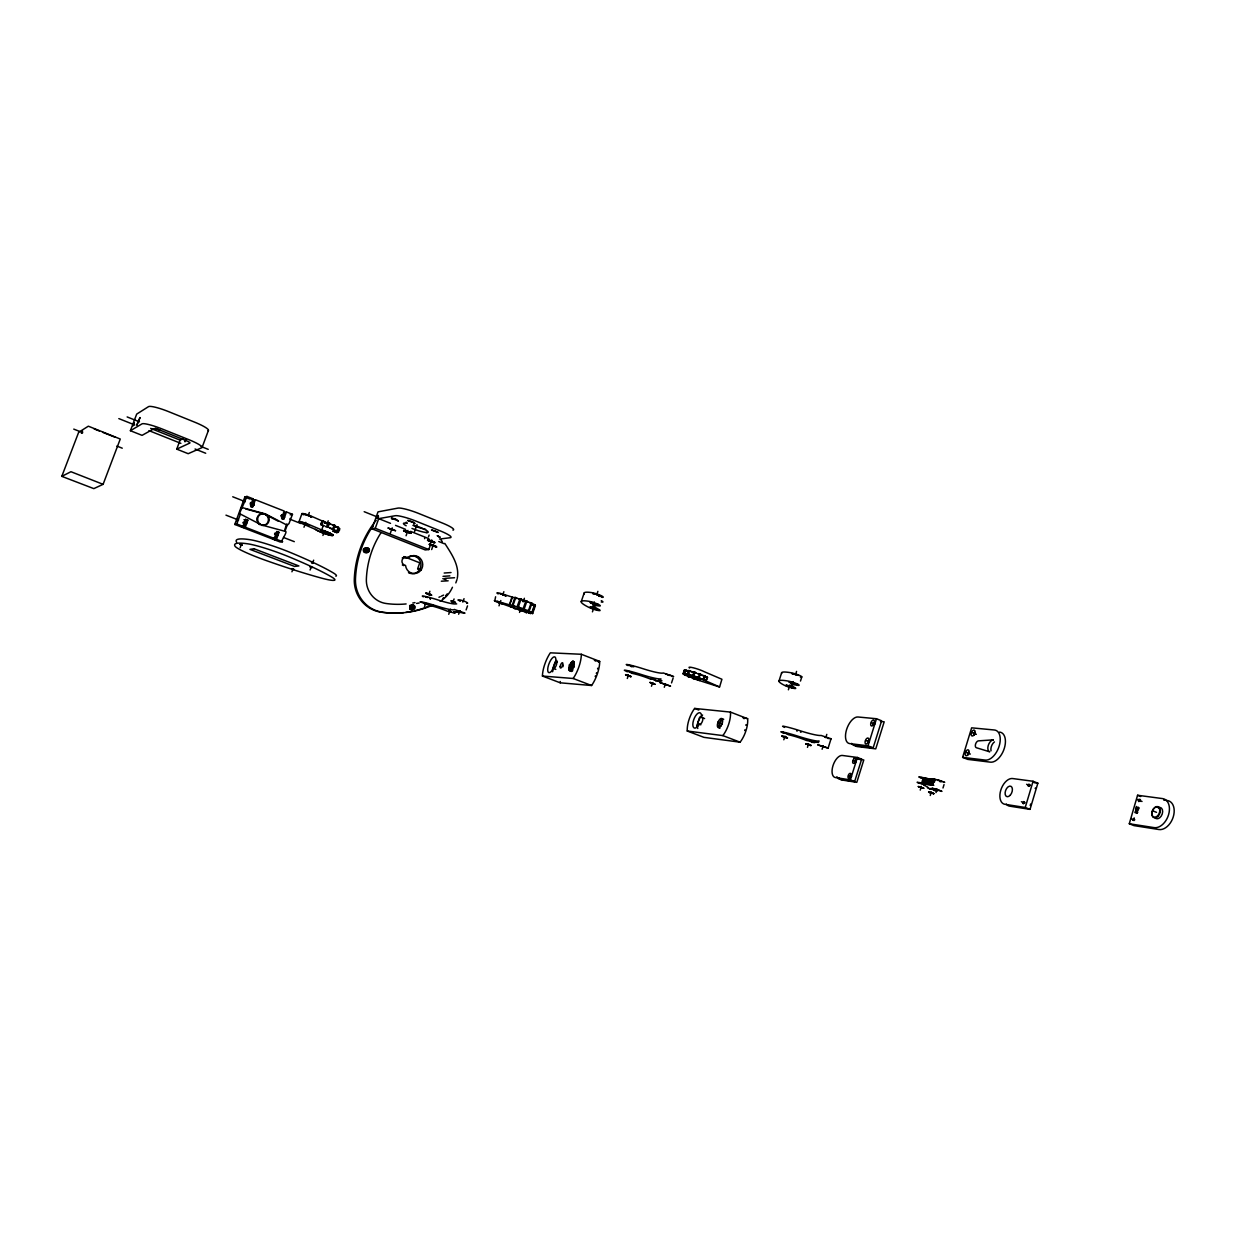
<?xml version="1.0" encoding="UTF-8"?>
<svg xmlns="http://www.w3.org/2000/svg" width="1236" height="1236" viewBox="0 0 1236 1236"><rect width="100%" height="100%" fill="white"/><g stroke="black" fill="none" stroke-linecap="round" stroke-linejoin="round"><path stroke-width="1.5" d="M552.616 671.751L553.805 665.926L556.818 660.426M433.434 546.173L431.302 545.169L434.562 546.42M237.915 519.12L237.636 519.877M694.895 676.447L694.354 675.922A6.489 0.788 18.2 0 0 693.813 675.644A12.406 1.483 18.2 0 0 692.824 675.35A6.504 0.788 18.2 0 0 692.484 675.35L692.407 675.366M696.022 673.017L695.482 672.477A6.489 0.788 18.2 0 0 694.941 672.214A12.391 1.514 18.2 0 0 693.952 671.905A6.504 0.788 18.2 0 0 693.612 671.905L693.535 671.92M281.932 514.964L281.236 516.787M819.02 741.229L819.159 741.059A22.078 2.379 17.9 0 1 797.962 736.192A23.391 2.457 17.9 0 0 782.543 731.913L780.843 731.758L783.083 733.025M510.762 606.876L494.755 601.129L495.605 596.772M1138.526 807.432L1136.749 813.35L1138.526 807.432A3.507 2.827 -85.1 0 1 1138.989 808.746M133.874 424.025C135.048 420.75 132.036 428.568 133.751 424.365M560.155 666.59L560.14 667.208A2.796 1.004 -69 0 0 561.407 667.533A2.796 1.004 -69 0 0 562.828 664.195L562.828 663.284A2.796 1.004 -69 0 0 561.855 662.975L561.515 663.315A2.796 1.004 -69 0 0 561.206 663.747L560.881 664.319A2.796 1.004 -69 0 0 560.511 665.184L560.279 665.926A2.796 1.004 -69 0 0 560.171 666.575M325.81 526.505L327.061 526.412A13.534 1.761 19.8 0 1 328.143 526.814A7.107 0.927 19.8 0 1 328.482 527.077L328.652 527.278M327.138 522.813L328.39 522.72A13.534 1.792 19.8 0 1 329.471 523.122A7.107 0.942 19.8 0 1 329.811 523.384L329.981 523.6M811.588 741.878L806.892 740.04L808.251 740.302M828.12 748.104L817.877 744.875L828.12 748.104L831.04 738.742L821.044 735.435A22.078 2.441 17.9 0 1 799.723 730.63A23.376 2.534 17.9 0 0 784.319 726.382L782.589 726.258L784.551 727.401M103.098 484.327L120.263 439.027L88.343 426.188L78.656 432.306L61.8 476.354L93.828 488.622L103.098 484.327L70.946 471.719L61.8 476.354M457.258 578.433C459.792 565.485 451.403 553.743 444.805 543.392M290.151 518.44L290.089 518.718M652.484 683.029L649.781 682.365L654.74 684.327M244.666 500.75L244.326 501.661M243.801 501.831L244.713 500.07L243.847 501.677M691.279 677.374L690.059 676.88A8.528 1.02 18.2 0 1 689.209 676.525L685.609 675.35A6.458 0.772 18.2 0 1 684.698 675.057A12.406 1.483 18.2 0 1 684.234 674.794L687.247 674.655A8.374 1.004 18.2 0 1 687.726 674.686L688.637 674.81A9.208 1.097 18.2 0 1 689.024 674.887L689.348 674.949M81.421 433.264L82.441 430.916L81.761 432.291M378.293 516.725C379.205 513.975 376.115 521.777 378.231 516.911M1135.297 812.67L1136.548 806.552L1135.297 812.67A3.507 2.827 -85.1 0 0 1136.873 807.201M1129.287 823.748L1137.568 795.258L1162.566 798.595A15.234 10.089 -67.5 0 1 1168.607 814.601A15.234 10.089 -67.5 0 1 1154.177 827.626L1129.287 823.748L1133.984 825.617L1158.92 829.526A15.218 10.12 -67.5 0 0 1171.373 821.307A15.218 10.12 -67.5 0 0 1172.84 804.682L1172.609 804.265A15.218 10.12 -67.5 0 0 1167.294 800.526L1163.709 800.047M456.98 579.576L455.821 582.898M1033.08 781.276L1012.624 778.541A13.534 7.972 -68.6 0 0 1000.758 790.267A13.534 7.972 -68.6 0 0 1004.868 804.296L1025.231 807.479L1033.08 781.276L1037.854 783.176L1030.036 809.364L1009.596 806.15A13.519 8.003 -68.6 0 1 1006.32 804.095M186.111 439.46L184.998 441.824L185.724 439.398M962.612 757.359L971.635 727.834L994.408 729.997A15.867 9.069 -67.7 0 1 999.182 746.05A15.867 9.069 -67.7 0 1 985.277 760.094L962.612 757.359L967.711 759.383L990.438 762.164A15.852 9.116 -67.7 0 0 1004.374 748.151A15.852 9.116 -67.7 0 0 999.553 732.083M928.035 784.613L929.704 779.159L928.421 778.742A27.532 2.92 17.5 0 1 927.772 778.618L926.088 784.057A27.532 2.843 17.5 0 0 926.753 784.18L928.035 784.613L929.858 778.974L931.141 779.391L930.306 782.11M928.916 784.536L930.584 779.082A27.532 2.92 17.5 0 0 931.11 779.144L932.423 779.561L930.739 785.014L929.441 784.613A27.532 2.843 17.5 0 1 928.916 784.536L928.174 784.427A27.532 2.843 17.5 0 1 927.587 784.335M929.441 784.613L931.11 779.144M930.09 784.675A27.532 2.843 17.5 0 0 930.538 784.721L932.207 779.252L933.504 779.653L932.763 779.298L931.079 784.767L931.836 785.107L933.566 779.298A27.532 2.92 17.5 0 0 933.875 779.283L935.127 779.638L934.292 782.373M931.079 784.767A27.532 2.843 17.5 0 0 931.45 784.767L933.767 779.483M931.45 784.767L932.732 785.154L931.898 784.767A27.532 2.843 17.5 0 0 932.191 784.752L933.875 779.283M943.748 782.357L944.721 782.28L934.648 779.097A27.532 2.92 17.5 0 1 934.2 779.236L932.516 784.721L933.813 785.262M930.26 795.49L931.388 791.843M936.038 792.554L937.027 789.279L931.836 788.182L941.956 791.395L936.965 789.279M942.991 787.996L944.041 784.597M921.654 783.099L923.323 777.676L924.497 778.108L922.828 783.531L921.654 783.099A27.532 2.843 17.5 0 1 919.677 782.62L917.112 782.28L918.997 783.33M920.233 790.113L921.361 786.42M922.828 783.531L924.373 777.923A27.532 2.92 17.5 0 0 925.146 778.093L926.367 778.51L925.532 781.229M922.705 783.346A27.532 2.843 17.5 0 0 923.493 783.516L925.146 778.093M923.477 783.516L924.698 783.948L926.135 778.294A27.532 2.92 17.5 0 0 926.861 778.448L927.772 778.618M924.466 783.732A27.532 2.843 17.5 0 0 925.192 783.887L926.861 778.448M925.192 783.887L926.444 784.304L927.278 781.585M926.753 784.18L928.421 778.742M873.172 747.842L881.623 720.789L876.478 718.734L857.969 716.988A14.044 7.107 -68.6 0 0 846.598 729.518A14.044 7.107 -68.6 0 0 849.611 743.593L868.012 745.818L873.172 747.842L854.709 745.586A14.029 7.138 -68.6 0 1 852.639 744.628M857.398 757.467L842.349 755.459A11.634 5.871 -69.3 0 0 832.987 765.656A11.634 5.871 -69.3 0 0 835.397 777.552L850.368 779.885L857.398 757.467L861.662 759.12L854.663 781.523L839.63 779.174A11.618 5.902 -69.3 0 1 837.761 778.124M868.012 745.818L876.478 718.734M822.095 749.263L823.145 745.957M825.756 737.676L826.807 734.369M1134.772 819.746C1134.015 819.406 1135.111 822.481 1131.388 818.464M807.463 747.363L808.622 743.686M237.853 519.336L237.003 520.85L237.853 518.456M788.908 685.686L785.941 685.13L793.11 687.556L791.704 686.66L793.311 681.577M795.49 674.779L796.571 671.395M800.48 681.051L801.809 676.88M783.809 739.777L784.984 736.115M778.958 681.082L781.646 672.739M788.383 689.796L789.974 684.79M744.026 718.719L744.35 717.745L747.656 718.749A19.112 8.621 -69.2 0 1 740.101 742.187L703.948 737.351L687.247 731.017A18.71 8.049 -69.2 0 1 694.632 708.429L730.476 712.09L747.656 718.749M243.276 522.225L243.137 523.214L243.77 522.256M718.873 727.216L721.438 719.337M699.684 678.27A8.528 1.02 18.2 0 0 698.773 677.9L700.549 674.145A12.391 1.514 18.2 0 0 699.607 673.79L697.799 673.605M704.427 675.752A12.391 1.514 18.2 0 1 705.092 676.061L703.964 679.506A12.406 1.483 18.2 0 0 703.299 679.197L704.427 675.752L701.399 675.026M707.007 677.436L705.88 680.866L707.502 677.544A12.391 1.514 18.2 0 0 707.27 677.328L704.628 676.463L707.502 677.544M706.389 680.974A12.406 1.483 18.2 0 0 706.142 680.758L707.27 677.328M696.64 726.459L699.7 717.096M698.556 677.776L698.85 677.884A8.683 1.035 18.2 0 1 700.055 678.394L719.599 686.938L721.917 679.259L704.01 671.596A8.667 1.081 18.2 0 0 693.288 667.795A8.667 1.081 18.2 0 0 689.657 668.058M686.505 675.01L683.863 674.13A6.474 0.772 18.2 0 1 683.06 673.805L684.172 670.252A6.443 0.788 18.2 0 1 684.96 670.453L685.393 670.561M686.66 674.732A8.683 1.035 18.2 0 1 686.984 674.655L684.62 673.682A6.489 0.788 18.2 0 1 684.111 673.419L685.238 669.989A12.391 1.514 18.2 0 1 685.686 670.02A6.458 0.788 18.2 0 1 686.598 670.298L689.055 671.241M684.111 673.419A12.406 1.483 18.2 0 1 684.559 673.45L685.686 670.02M689.101 674.871L687.726 674.114A6.504 0.788 18.2 0 1 687.633 673.96L688.761 670.53A12.391 1.514 18.2 0 1 689.58 670.715A6.474 0.788 18.2 0 1 690.399 671.04L692.098 671.859M689.58 670.715L688.452 674.161A12.406 1.483 18.2 0 0 687.633 673.96M692.824 675.35L693.952 671.905M693.813 675.644L694.941 672.214M696.671 677.05L698.479 677.235L699.607 673.79M651.48 686.227L652.593 682.813M664.288 687.262L665.416 683.817M671.534 682.905L673.11 678.131M627.301 678.487L628.46 675.103M598.471 662.341L599.692 661.399A19.761 7.339 -69 0 1 591.596 685.516L560.248 682.813L542.434 676.046A19.312 6.813 -69 0 1 550.329 652.824L581.322 654.277L599.692 661.399M581.244 601.608L584.149 593.033M592.523 607.216L594.315 601.917M596.694 594.871L597.884 591.349M572.376 671.086L572.917 669.464M573.473 667.842L574.014 666.219M592.446 611.835L594.192 606.629M552.477 669.649L555.196 661.646M534.57 604.636A12.854 1.669 18.9 0 1 534.925 604.883L532.268 612.623A12.854 1.607 18.9 0 0 531.928 612.376L534.57 604.636L530.986 603.508M528.977 612.345L531.712 613.288A6.721 0.85 18.9 0 0 532.592 613.55L535.373 605.733L531.959 604.419M514.114 606.212L512.291 605.161L514.948 597.405A12.854 1.669 18.9 0 1 515.736 597.575A6.721 0.865 19 0 1 516.617 597.915L518.564 598.857M512.291 605.161A12.854 1.607 18.9 0 1 513.064 605.331L515.736 597.575M517.142 606.521L520.062 598.703A12.854 1.669 18.9 0 1 521.067 599.012A6.736 0.881 19 0 1 521.7 599.336L522.519 599.985A8.992 1.159 18.9 0 1 524.172 600.572M519.862 607.741L519.043 607.092A6.736 0.85 18.9 0 0 518.409 606.783L521.067 599.012M519.522 612.423L520.742 608.9M523.168 601.824L524.373 598.286M521.7 608.359L523.261 608.436L525.918 600.665A12.854 1.669 18.9 0 1 526.922 601.036A6.736 0.881 18.9 0 1 527.154 601.252L526.644 601.468M523.987 609.224L524.497 609.008A6.752 0.85 18.9 0 0 524.265 608.807L526.922 601.036M531.171 602.797A12.854 1.669 18.9 0 1 531.928 603.153L529.271 610.908A12.854 1.607 18.9 0 0 528.514 610.553L531.171 602.797L528.251 602.133M499.004 605.841L500.827 600.541M502.65 595.242L503.871 591.72M458.618 614.246L459.823 610.785M462.836 602.133L464.041 598.657M466.111 609.92L467.517 605.887M245.547 519.383L242.982 526.366L241.375 526.706L245.284 527.247L247.864 520.202L245.562 519.321M448.73 614.307L450.522 609.193M452.886 602.38L454.075 598.966M431.673 549.556L433.512 544.319M424.52 606.582L425.725 603.183M428.691 594.67L429.896 591.271M523.431 611.295L524.837 612.098A6.69 0.834 18.9 0 0 525.609 612.423A12.854 1.607 18.9 0 0 526.521 612.67L526.567 612.592M414.524 531.588L416.995 524.589M424.581 538.664L424.921 537.691M428.521 536.733L429.108 535.095M421.121 570.105L417.66 568.745L419.746 562.828L403.832 556.571M429.865 545.23L431.735 539.916M452.963 530.151A17.289 2.642 19.5 0 0 442.704 523.168L418.819 513.512A17.397 2.657 19.6 0 0 397.977 508.104L378.015 511.858L371.974 528.807L425.215 549.927L428.799 549.541L430.483 544.767M390.36 533.133L392.229 527.865M406.072 535.76L407.957 530.414M371.974 528.807L375.281 528.266L378.71 518.641L395.273 515.721A17.412 2.596 19.6 0 1 416.115 521.175L440.031 530.8A17.304 2.565 19.4 0 1 450.058 537.737L439.506 539.066M133.194 424.751L132.885 425.817L134.137 422.975M324.064 525.933L324.033 525.918A9.471 1.236 19.8 0 0 323.245 525.671L320.804 524.605L322.132 520.928A6.18 0.819 19.8 0 1 322.256 520.711L322.302 520.696A13.534 1.792 19.8 0 1 323.338 521.005A7.092 0.942 19.8 0 1 324.064 521.36L325.222 522.164M320.804 524.605L320.788 524.574A6.18 0.803 19.8 0 1 320.927 524.404L322.302 520.696M323.894 525.856L322.735 525.053A7.092 0.927 19.8 0 0 321.993 524.697L323.322 521.005M323.245 525.671L321.669 530.028A9.471 1.205 19.8 0 1 332.716 534.802L332.778 534.864M310.097 570.012L311.287 566.737M312.461 563.446L313.65 560.171M322.92 535.466L324.682 530.584M327.03 524.064L328.204 520.804M327.061 526.412L328.39 522.72M328.143 526.814L329.471 523.122M334.153 525.068A13.534 1.792 19.8 0 1 335.018 525.47L333.689 529.147A13.534 1.761 19.8 0 0 332.824 528.745L334.153 525.068L331.356 524.481M333.025 529.626A9.471 1.236 19.8 0 1 334.214 530.414L337.397 531.171A13.534 1.761 19.8 0 0 336.918 530.862L338.247 527.185L334.493 526.026M332.901 531.14L336.47 532.577A13.534 1.761 19.8 0 0 337.011 532.639L338.71 527.494A13.534 1.792 19.8 0 0 338.247 527.185M334.647 531.171C337.474 534.184 342.14 529.132 337.969 527.849M299.035 521.654L301.955 513.604M303.979 527.262L305.755 522.334M308.135 515.783L309.324 512.507M291.928 571.789L293.071 568.622M274.222 538.448L276.771 531.449L279.042 532.33L277.312 532.639L274.778 539.622L272.507 538.741L274.222 538.448L245.284 527.247M274.778 539.622L276.493 539.329L279.012 532.392M283.94 518.857L286.458 511.951L292.469 514.315L289.008 523.57L287.076 525.455A3.43 3.353 65.3 0 0 286.041 524.636L266.003 514.222A5.902 5.778 59.5 0 1 262.017 525.099L283.739 530.97A3.43 3.353 65.3 0 0 285.037 531.047C288.915 531.032 279.259 542.496 282.534 541.662L280.263 542.032L234.778 524.45L244.852 497.011L246.968 496.424L253.086 498.819L250.537 505.771L251.65 506.296L252.793 506.745L255.373 499.73L284.187 511.055L281.654 518.054L283.909 518.935L282.163 519.305L284.697 512.337L286.458 511.951M284.883 529.332L286.86 523.894M285.037 531.047L287.076 525.455M240.155 547.718L241.344 544.458M241.623 507.702A3.461 3.399 53.4 0 1 242.936 507.795L264.828 513.759A5.902 5.778 59.5 0 0 260.858 524.651L240.603 514.176A3.461 3.399 53.4 0 1 239.552 513.342L246.968 496.424M234.778 524.45L236.833 523.987L240.139 514.809L239.552 513.342M243.662 527.587L246.242 520.572L247.864 520.202M255.373 499.73L253.72 500.163L251.155 507.162L252.793 506.745M202.086 447.432L208.436 430.375M160 430.19A5.438 0.788 20.7 0 0 154.083 428.676L142.063 435.35L130.398 430.715L142.016 423.855A18.463 2.673 20.7 0 1 162.194 429L188.305 439.444A18.308 2.657 20.6 0 1 201.762 447.726L188.196 453.689L176.733 449.131L180.101 440.14L183.438 438.517M130.398 430.715L136.686 414.106L148.521 406.644A18.447 2.843 20.9 0 1 168.714 411.681L194.747 422.202A18.293 2.812 20.8 0 1 208.111 430.684M275.01 534.184L275.056 532.979M253.102 504.952L253.859 503.67L253.612 504.968M246.582 522.782L246.551 524.002M81.777 432.955L82.472 431.024L81.73 433.079M281.221 515.613L281.684 514.779M250.321 503.145L250.815 502.465L250.29 504.365M494.276 600.619L509.371 604.759L512.028 597.034L502.017 593.836A6.165 0.788 19 0 0 497.351 592.786A6.165 0.788 19 0 0 498.247 593.929M237.745 518.595L236.988 520.82M562.967 665.107L562.998 666.698M920.665 787.579L923.725 788.29L918.24 786.513L923.786 788.244L920.465 787.332L922.087 787.641M432.924 542.017L431.92 541.383M526.521 612.67L525.532 611.851A9.007 1.128 18.9 0 0 526.69 612.083M929.41 788.475L934.91 790.19L933.813 790.082M931.017 793.079L928.653 792.183L933.829 793.667L928.576 791.905M831.025 738.865L829.943 738.834M787.456 737.938L781.909 736.1L787.502 737.923L784.273 736.548M524.358 600.619L525.918 600.665M408.204 532.407L409.162 532.531L405.686 531.279L409.178 532.5L408.266 531.943M574.107 662.094L571.465 666.049L570.769 670.484M431.951 541.893L432.739 542.048L429.773 540.735M519.305 609.966L519.475 610.383A6.674 0.834 18.9 0 0 519.908 610.646A12.854 1.607 18.9 0 0 520.928 611.001L521.654 610.754M443.616 595.072L441.283 596.2M176.733 449.131L189.927 442.998A5.392 0.788 20.6 0 0 185.956 440.557L155.35 428.212M719.506 687L692.994 678.487A12.406 1.483 18.2 0 0 693.983 678.811L695.003 678.703M438.935 597.251L440.124 596.741M519.769 598.765L519.8 598.749A6.736 0.881 18.9 0 1 520.062 598.703M699.545 680.48L699.514 680.48A12.406 1.483 18.2 0 1 698.587 680.233L697.027 679.491M932.84 784.644L932.191 784.752M293.905 569.472L292.345 568.977L293.905 569.363M920.125 783.037L924.852 784.752L919.337 782.96L920.279 783.531M320.927 524.404L320.974 524.388A13.534 1.761 19.8 0 1 321.993 524.697M514.454 608.359L515.489 608.452M934.833 790.221L933.891 790.098M253.086 498.819L251.449 499.267L253.72 500.163M660.997 678.873L660.827 678.904A22.711 2.58 18.4 0 1 641.036 674.423A24.04 2.673 18.4 0 0 625.787 670.267L624.335 670.267L627.347 671.812M631.024 676.648L625.756 674.995L630.592 676.617M405.732 531.248L408.143 531.882M290.166 514.825L292.469 514.315M666.358 684.821L663.933 683.956L665.617 684.342M419.143 603.044L416.578 603.431M329.95 523.678L329.579 523.74A9.471 1.251 19.8 0 1 331.14 524.404L331.217 524.435M328.621 527.37L328.266 527.417A9.471 1.236 19.8 0 0 325.64 526.459L325.671 526.474M428.212 594.053L430.035 594.531M364.805 550.437L367.942 550.051M425.833 603.925L424.381 603.307L426.683 604.11L425.261 603.446M450.785 611.835L448.745 611.14L450.908 611.789M402.241 557.961A3.971 3.816 82.3 0 1 405.362 557.776L408.189 558.023A8.976 8.606 83.1 0 1 421.491 560.047A8.976 8.606 83.1 0 1 416.872 573.133A8.976 8.606 83.1 0 1 405.562 565.47L404.466 565.037A3.986 3.816 82.3 0 1 402.179 559.908A3.986 3.816 82.3 0 1 407.092 557.59L408.189 558.023M417.66 568.745L420.147 568.699M517.297 606.49L517.39 606.474A12.854 1.607 18.9 0 1 518.409 606.783M444.188 573.025L451.032 572.546M443.029 576.347L449.873 575.883M933.69 793.713L930.801 792.848M444.867 578.355L454.554 577.737M441.314 581.214L448.143 580.812M652.253 683.462C649.997 682.535 652.284 682.859 655.281 684.265M393.233 529.981L390.051 528.823L391.982 529.688M427.162 532.577L425.987 532.5M810.97 745.54L805.764 743.902L809.441 744.922L808.498 744.767M517.544 609.302L515.273 608.915A12.854 1.607 18.9 0 1 514.377 608.545A6.674 0.834 18.9 0 1 514.361 608.421M410.398 607.37L413.751 607.309M782.017 736.053L785.802 737.336L784.412 736.795M302.001 522.519L308.799 525.161L302.295 522.565M555.736 661.414L556.154 661.445A3.739 1.329 -69 0 1 556.339 665.045A3.739 1.329 -69 0 1 553.774 668.491L553.342 668.46A8.42 2.966 -69 0 1 547.749 670.824A8.42 2.966 -69 0 1 551.936 658.464A8.42 2.966 -69 0 1 555.736 661.414L557.39 662.048M691.094 677.328L688.637 676.865A12.406 1.483 18.2 0 1 687.819 676.525L689.209 676.555A8.683 1.035 18.2 0 1 688.251 676.077M699.931 674.408L700.704 674.346A6.504 0.788 18.2 0 0 700.549 674.145M398.378 520.989L391.488 518.085L395.288 518.935M311.194 517.22L310.761 517.158M542.434 676.046L573.164 678.487L591.596 685.516M308.289 525.254L307.007 524.991M330.043 528.158L332.824 528.745M439.522 537.475L439.305 537.444M398.316 520.974L395.69 519.074M321.066 530.785L327.694 533.38L322.689 531.156M880.48 721.453L884.188 721.809L875.752 748.861L857.259 746.575A14.013 7.153 -68.6 0 1 854.37 744.644M499.931 593.697L500.997 593.913M743.207 717.622L744.35 717.745M701.507 717.374L702.002 717.436A3.615 1.56 -69.2 0 1 702.481 721.036A3.615 1.56 -69.2 0 1 699.761 724.281L699.267 724.234A8.158 3.507 -69.2 0 1 692.994 726.196A8.158 3.507 -69.2 0 1 696.903 714.161A8.158 3.507 -69.2 0 1 701.507 717.374L704.597 718.564M523.446 610.429L517.235 608.112L521.638 610.012M935.822 789.402L937.738 789.974M429.896 594.578L428.413 594.13M409.703 606.243C411.356 608.019 410.105 609.024 410.259 606.891A4.558 2.951 -23.9 0 0 410.012 608.436A4.017 2.596 -24 0 0 410.197 608.946L411.573 609.672A1.684 1.097 -25.3 0 0 412.33 609.518L413.89 608.205A4.002 2.549 -25.9 0 0 414.122 607.788A4.527 2.889 -25.9 0 0 414.323 606.057L412.809 605.007L409.811 606.258M505.478 596.138L505.261 596.107M687.247 731.017L722.859 735.605L740.101 742.187M390.375 528.684L393.094 529.626M854.122 758.101L861.662 759.12M1034.13 782.666L1037.854 783.176M525.594 609.889L528.514 610.553M858.124 759.182L863.794 759.955L856.795 782.342L841.747 779.978A11.618 5.902 -69.3 0 1 839.259 778.031M517.93 608.019L524.033 610.337L519.614 608.421M497.413 601.422L498.788 601.747M534.925 604.883L531.774 604.095M331.124 535.389L332.329 535.512A9.301 1.19 19.8 0 0 332.716 535.497L333.04 535.219A9.764 1.251 19.8 0 0 332.855 534.848M791.982 687.54C795.551 688.715 780.735 683.709 788.244 686.474M307.949 525.207L301.677 522.766L306.667 524.898M700.287 678.456L703.299 679.197M331.078 535.373L330.692 535.312A9.764 1.251 19.8 0 1 330.136 535.188L329.765 535.111M655.806 680.588L655.621 680.557M321.406 530.831L322.364 531.063M500.271 593.744L504.551 595.119L501.723 594.099M523.137 610.383L521.963 610.105M786.822 737.892L784.427 737.042M925.81 779.298L923.786 778.773M333.349 525.393L334.894 525.578A7.092 0.942 19.8 0 0 335.018 525.47M810.445 745.478L808.421 744.937M518.147 608.05L519.274 608.313M466.729 603.369C471.271 603.508 458.417 598.564 457.907 600.063M671.812 676.432L673.635 676.525L663.253 672.971A22.696 2.657 18.4 0 1 642.936 668.691A24.025 2.75 18.4 0 0 627.687 664.566L626.25 664.489L627.795 665.524M930.214 788.506L932.516 789.124M919.043 786.559L922.01 787.61M497.753 601.484L503.5 603.817L499.066 601.824M791.72 687.494L788.568 686.598M929.148 791.998L933.798 793.605M527.324 610.692L529.039 610.97A6.752 0.85 18.9 0 0 529.271 610.908M627.486 675.258L629.433 675.968L628.66 675.629M689.951 675.072L692.855 675.845M702.929 675.737L704.783 676.077A6.504 0.788 18.2 0 0 705.092 676.061M701.801 679.182L703.655 679.522A6.504 0.788 18.2 0 0 703.964 679.506M329.749 535.095L328.807 534.864M936.27 789.201A23.005 2.317 17.5 0 1 937.537 790.128L936.95 789.974M920.465 787.085L921.036 787.517M426.003 597.065C422.944 596.277 430.437 598.301 426.265 597.127M811.805 742.249L814.524 742.635A27.795 2.935 17.7 0 1 814.818 742.45L813.829 742.033L815.065 742.388A27.795 2.935 17.7 0 1 815.312 742.342L814.4 741.94L815.667 742.311A27.795 2.935 17.7 0 1 815.992 742.311L815.157 741.924L816.471 742.311A27.795 2.935 17.7 0 1 816.857 742.326L816.131 741.971L817.444 742.372A27.795 2.935 17.7 0 1 817.923 742.419L818.603 742.512M333.256 529.719L336.918 530.862M306.312 514.748L304.581 514.5L306.59 514.825M325.253 523.044L324.465 522.859L326.536 523.446M628.243 671.21L626.899 670.932L632.353 672.863L628.521 671.287M787.996 734.632L789.14 734.91A13.411 1.406 17.9 0 1 806.073 740.333L806.614 740.565M934.107 790.422L936.919 790.947A23.005 2.317 17.5 0 0 937.738 790.437M594.98 609.271L597.405 609.518L590.298 607.448M627.007 674.918L625.555 674.64L631.117 676.571L627.749 675.335M528.344 611.248L531.928 612.376M655.806 680.943L658.819 681.391A28.521 3.198 18.3 0 1 658.927 681.067L657.846 680.619L659.066 680.959A28.521 3.198 18.3 0 1 659.221 680.881L658.216 680.433L659.483 680.804A28.521 3.198 18.3 0 1 659.73 680.758L658.803 680.325L660.101 680.712A28.521 3.198 18.3 0 1 660.426 680.712L659.591 680.294L660.92 680.712A28.521 3.198 18.3 0 1 661.337 680.727L660.58 680.341L661.924 680.773M328.776 534.864L326.675 534.261M501.492 603.523C507.718 605.285 492.577 600.557 499.174 602.766M807.958 744.35L809.425 744.906L805.748 743.639L811.14 745.478L808.128 744.196M703.516 679.893L706.142 680.758M245.809 508.985L264.597 514.13L278.533 521.329M630.391 665.571L628.892 665.601M337.026 527.169L335.651 526.752M592.755 602.689L590.19 602.21L597.575 604.852L593.141 602.813M794.902 674.13L791.874 673.589L797.946 675.211M534.647 605.671L535.234 605.841A12.854 1.669 18.9 0 0 535.373 605.733M669.464 675.489L668.166 675.103M792.23 682.473L789.171 681.932L796.494 684.373L792.616 682.596M631.117 673.079L633.187 673.605A13.781 1.53 18.4 0 1 650.507 679.136L650.785 679.244M784.906 737.197L785.787 737.382L784.288 737.197M664.813 684.08L666.142 684.543M627.285 674.995L628.444 675.35M808.761 740.441L812.268 741.832M939.932 781.152C947.209 783.021 933.875 778.155 938.201 780.58M431.812 541.862L430.128 541.229M325.578 523.137L326.628 523.477M923.586 778.077L921.021 777.552L921.762 778.047M693.241 675.953L696.471 677.004M930.538 784.721L931.836 785.107M501.167 603.431L499.483 602.874M453.535 601.638C449.75 600.758 455.899 602.72 453.457 601.839M453.334 602.102L454.215 602.272L452.778 601.901M686.459 671.241L687.633 671.596A8.683 1.051 18.2 0 1 687.788 671.318M529.132 611.82L531.65 612.515A6.736 0.85 18.9 0 0 532.268 612.623M632.013 666.807L630.978 666.467M306.976 514.933L309.896 516.015L307.084 514.979M630.885 665.71L633.821 666.853M338.046 528.266L339.699 528.745A13.534 1.792 19.8 0 0 339.745 528.606M789.294 685.795L791.704 686.66M452.917 601.654C445.408 598.827 461.183 604.327 453.257 601.762M452.67 602.102L453.983 602.535L451.665 601.716M795.49 674.315L798.471 675.474M516.54 598.471L513.264 597.39A6.288 0.819 19 0 0 512.43 597.112L509.773 604.852A6.288 0.788 19 0 1 510.607 605.13L513.882 606.212M923.848 778.155L926.521 779.283M515.257 608.328L510.823 606.907M652.284 683.153L653.674 683.74M823.176 746.374C825.138 747.116 821.909 746.266 822.852 746.544M322.55 530.306L308.166 524.172A6.551 0.834 19.8 0 0 299.807 521.546A6.551 0.834 19.8 0 0 302.156 523.6L315.489 529.41A9.471 1.205 19.8 0 0 326.459 534.184A9.471 1.205 19.8 0 0 332.716 534.802L332.731 534.817M391.426 528.946L392.863 529.518M432.755 545.416L434.516 546.158M807.88 744.767L808.05 744.628M920.913 787.486L918.363 786.652M685.47 673.744L687.927 674.671M334.724 530.847L338.417 532.268A13.534 1.761 19.8 0 1 338.386 532.407M529.317 612.144L532.747 613.458A12.854 1.607 18.9 0 1 532.592 613.55M686.428 670.87L687.618 671.272M686.49 674.701L683.044 673.682A12.406 1.483 18.2 0 0 683.06 673.805M936.347 789.773L937.877 790.036M784.536 737.089L782.002 736.223M932.778 789.217L934.895 790.144M411.078 521.422C399.429 517.73 422.218 525.748 411.464 521.561M434.856 530.97C423.253 527.139 446.088 535.574 435.242 531.109M431.379 540.827C419.792 536.949 442.766 545.555 431.781 540.982M433.187 545.23C421.94 541.569 444.002 549.479 433.573 545.37M791.874 683.415L796.494 684.404L789.109 682.071L791.534 683.292M593.172 604.002L597.575 604.898L590.329 602.751M324.048 530.816L326.876 531.866M930.476 792.74L930.059 792.57M407.37 532.16L405.841 531.465M325.362 522.241L325.392 522.241A9.471 1.251 19.8 0 1 326.968 522.782M428.259 594.315L431.797 595.18L428.197 594.284M930.183 789.201L927.402 787.687A13.194 1.329 17.5 0 0 923.755 785.154M692.222 677.73L692.624 677.884A8.683 1.035 18.2 0 1 691.295 677.39L691.527 677.467M452.886 601.947L451.851 601.777M524.188 601.329L522.225 600.681L524.249 601.36M688.019 671.179L686.629 670.654M697.537 677.39L698.525 677.761M652.036 683.384L651.156 682.983M592.755 608.545L590.468 607.556M592.847 603.879L590.638 602.936M531.619 604.636L532.793 605.084M850.368 779.885L854.663 781.523M553.342 668.46L555.829 669.402M699.267 724.234L700.827 724.821M569.024 665.061L574.014 666.976M717.699 722.179L722.365 723.972M848.668 775.513L851.573 776.625M694.632 708.429L698.803 710.036M243.956 519.692L246.242 520.572M225.972 515.149L238.563 520.032M274.531 533.998L278.131 535.389M283.523 537.475L294.307 541.662M598.796 661.353L594.361 660.287L595.597 660.766M743.222 717.946L744.366 718.394M853.35 760.588L856.239 761.7M236.833 523.987L242.982 526.366M276.493 539.329L282.534 541.662M442.843 578.633L446.15 579.931M232.739 496.779L245.3 501.708M250.676 503.825L254.261 505.23M281.159 515.767L284.743 517.189M290.136 519.29L300.889 523.508M1025.231 807.479L1030.036 809.364M403.832 565.625L402.735 565.192A3.971 3.816 82.3 0 1 402.318 564.991M73.758 429.108L82.735 432.646M116.864 446.072L122.256 448.189M865.895 740.596L869.402 741.971M1021.384 801.747L1024.644 803.029M244.852 497.011L250.089 499.066M94.168 428.954L99.39 431.009M102.866 432.384L115.025 437.189M413.596 555.551L418.973 557.668M920.928 778.031L918.781 776.872L921.33 777.197A27.532 2.92 17.5 0 0 923.323 777.676M871.534 722.581L875.026 723.972M1026.622 784.304L1029.866 785.586M375.281 528.266L428.799 549.541M127.153 416.934L139.483 421.862M201.174 446.536L208.22 449.348M364.187 511.704L378.386 517.39M438.78 541.538L444.11 543.67M965.718 752.23L970.337 754.068M378.71 518.641L390.514 523.353M395.535 525.362L405.593 529.379M410.584 531.372L428.846 538.664M150.668 428.382L180.101 440.14M118.826 418.602L134.77 424.968M148.953 430.622L180.873 443.353M195.056 449.008L205.701 453.257M1153.559 811.156L1156.51 812.346M971.743 732.485L976.332 734.354M1136.935 799.414L1142.018 801.484M1137.568 795.258L1140.689 796.525M689.271 674.47L690.97 675.304M528.297 612.361L530.785 613.55A12.854 1.607 18.9 0 1 530.182 613.473A6.705 0.834 18.9 0 1 529.24 613.133L526.922 612.16M532.005 605.099L530.924 604.651A8.992 1.159 18.9 0 0 531.418 604.589M429.34 541.275L434.84 542.836L427.471 540.24L429 541.136M405.593 531.804L411.294 533.241L403.678 530.754L405.253 531.65M934.2 779.236L935.127 779.638M460.333 601.299L459.189 600.789M595.783 608.514L590.051 606.922L597.39 609.472L596.061 608.637M322.132 520.928L311.086 516.092A6.551 0.865 19.9 0 0 303.299 513.573A6.551 0.865 19.9 0 0 303.469 514.809M686.382 670.545L685.748 670.252A6.489 0.788 18.2 0 1 685.238 669.989M328.946 532.747L330.182 533.319M504.829 595.227L506.157 596.046L504.952 595.288M516.772 598.471L515.149 597.606A6.736 0.881 18.9 0 1 514.948 597.405M430.978 594.624L426.08 593.095L431.179 594.717M330.197 533.319L332.654 534.755M688.035 675.953L687.046 675.381A8.683 1.035 18.2 0 1 686.752 675.15M423.361 596.864L422.31 596.076L423.392 596.061A24.535 2.781 19.2 0 1 438.023 599.97A23.206 2.704 19.2 0 0 456.146 603.786L456.687 603.956M392.492 519.027L391.488 518.409L392.461 519.012M310.792 516.447L311.657 517.019L310.885 516.494M665.802 674.13L671.024 675.489M515.906 606.598L513.96 605.671A6.721 0.834 19 0 0 513.064 605.331M316.725 530.229L322.148 532.685A9.873 1.267 19.8 0 0 322.735 532.901L325.562 533.89A9.301 1.19 19.8 0 0 326.798 534.276M316.71 530.229L315.489 529.41M338 528.776L338.324 528.977A13.534 1.792 19.8 0 1 337.969 528.946M337.011 532.639L334.122 531.264A9.471 1.236 19.8 0 1 333.133 531.14M692.314 675.489L692.624 675.752A8.683 1.035 18.2 0 0 691.171 675.381M693.442 672.06L693.751 672.322A8.683 1.051 18.2 0 1 696.177 673.079M570.785 670.53L571.557 671.472A5.098 1.854 -69 0 1 571.032 667.455A5.098 1.854 -69 0 1 574.014 662.172M236.663 542.249A32.8 3.523 19.7 0 1 236.524 542.048A101.29 10.985 19.5 0 1 249.796 539.653A33.465 3.677 19.7 0 1 291.047 552.77A101.228 10.738 19.8 0 1 333.164 572.824A32.8 3.553 19.6 0 1 335.837 576.177M409.626 605.779A2.317 2.225 88.8 0 1 412.747 605.655A2.317 2.225 88.8 0 1 412.886 608.915A2.317 2.225 88.8 0 1 409.78 609.085M372.994 525.949A97.968 93.163 86.2 0 0 355.474 578.942A31.966 30.792 84.5 0 0 382.248 612.16A99.328 95.126 75.7 0 0 433.063 604.945M376.223 520.325A31.827 30.529 79.5 0 0 374.493 522.411A97.752 92.994 86.2 0 0 354.299 579.02A31.889 30.745 84.5 0 0 381.012 612.175A99.112 94.94 75.7 0 0 403.647 612.608M380.873 532.932A89.749 85.299 86.2 0 0 366.366 579.205A23.345 22.48 84.5 0 0 385.879 603.462A91 87.092 75.9 0 0 406.119 603.94M409.456 556.308A8.961 8.575 83 0 1 420.951 564.667A8.961 8.575 83 0 1 409.796 573.272M409.116 573.01A8.961 8.575 83 0 1 408.483 572.685M406.459 558.208A8.961 8.575 83 0 1 408.174 556.911M414.972 602.612A91 87.092 75.9 0 1 412.778 603.029M412.546 611.217A99.112 94.94 75.7 0 1 405.887 612.345M431.75 604.976A99.112 94.94 75.7 0 1 429.695 605.872M427.61 606.721A99.112 94.94 75.7 0 1 414.74 610.739M440.943 539.792A99.745 96.624 87 0 1 442.272 541.677M452.453 587.27A31.703 30.297 84.6 0 1 440.186 601.314M447.216 593.867A31.626 30.236 84.5 0 1 445.593 595.798M443.832 597.591A31.626 30.236 84.5 0 1 442.89 598.425M581.322 654.277A19.838 7.184 -69 0 1 573.164 678.487M597.76 668.182A16.933 6.288 -69 0 1 597.606 668.908M596.602 672.724A16.933 6.288 -69 0 1 596.355 673.496M595.505 675.798A16.933 6.288 -69 0 1 595.196 676.555M560.248 682.813A19.251 6.968 -69.1 0 1 560.294 681.53M719.924 728.313A4.929 2.178 -69.2 0 1 719.723 722.581A4.929 2.178 -69.2 0 1 723.693 719.275M730.476 712.09A19.189 8.482 -69.2 0 1 722.859 735.605M697.768 728.467A8.142 3.523 -69.2 0 1 698.402 721.268A8.142 3.523 -69.2 0 1 702.589 715.041M746.019 724.651A16.377 7.385 -69.2 0 1 745.926 725.362M744.922 729.812A16.377 7.385 -69.2 0 1 744.69 730.553M837.436 777.707A11.618 5.902 -69.3 0 1 836.896 776.687M240.85 507.903A3.461 3.384 53.2 0 1 241.653 507.888M257.783 516.277A5.902 5.763 59.4 0 1 265.184 514.392A5.902 5.763 59.4 0 1 268.104 521.623A5.902 5.763 59.4 0 1 261.429 525.315M259.73 524.636A5.902 5.763 59.4 0 1 258.834 523.987M258.324 523.461A5.902 5.763 59.4 0 1 257.66 522.565M256.98 520.85A5.902 5.763 59.4 0 1 257.273 517.235M796.695 730.909A13.411 1.452 17.9 0 1 797.235 731.063M800.495 732.083A13.411 1.452 17.9 0 1 801.036 732.268M827.301 738.247A27.779 3.013 17.7 0 1 828.63 738.556M933.134 779.298A27.532 2.92 17.5 0 1 932.763 779.298M932.207 779.252A27.532 2.92 17.5 0 1 931.759 779.221M929.843 778.974A27.532 2.92 17.5 0 1 929.256 778.881M923.709 779.082A13.194 1.36 17.5 0 1 924.157 779.252M939.777 781.569A21.615 2.256 17.4 0 1 940.72 781.739M322.704 530.383A9.301 1.19 19.8 0 1 324.218 530.893M327.076 531.835A9.873 1.267 19.8 0 1 328.374 532.376M334.539 530.754A9.471 1.236 19.8 0 1 334.446 531.125M329.811 528.081A9.471 1.236 19.8 0 1 332.036 529.101L333.565 529.255A7.092 0.927 19.8 0 0 333.689 529.147M333.349 525.439A9.471 1.251 19.8 0 1 334.338 525.964M335.543 526.752A9.471 1.251 19.8 0 1 335.852 527.092M528.776 612.299A9.007 1.128 18.9 0 1 528.22 612.299M523.23 611.217A9.007 1.128 18.9 0 1 521.793 610.769M519.182 609.889A9.007 1.128 18.9 0 1 517.745 609.363M516.138 606.691A9.007 1.128 18.9 0 1 517.451 607.03M520.032 607.818A9.007 1.128 18.9 0 1 521.515 608.328M524.064 609.271A9.007 1.128 18.9 0 1 525.377 609.811M527.308 610.723A9.007 1.128 18.9 0 1 528.127 611.171M529.008 611.805A9.007 1.128 18.9 0 1 529.147 612.067M523.261 608.436A12.854 1.607 18.9 0 1 524.265 608.807M518.796 598.935A8.992 1.159 18.9 0 1 520.124 599.29M526.721 601.53A8.992 1.159 18.9 0 1 528.019 602.071M530.769 603.431A8.992 1.159 18.9 0 0 529.95 602.983L531.696 603.214A6.736 0.881 18.9 0 0 531.928 603.153M531.65 604.08A8.992 1.159 18.9 0 1 531.789 604.342M688.143 674.732A8.683 1.035 18.2 0 1 689.085 674.902M695.049 676.525A8.683 1.035 18.2 0 1 697.521 677.374M698.479 677.235A12.406 1.483 18.2 0 1 699.421 677.591A6.504 0.788 18.2 0 1 699.561 677.745M684.559 673.388A6.458 0.772 18.2 0 1 685.47 673.682M688.761 670.53A6.504 0.788 18.2 0 0 688.854 670.684L690.229 671.442A8.683 1.051 18.2 0 1 692.299 671.936M688.637 674.161A6.474 0.772 18.2 0 1 689.456 674.485M688.112 671.241A8.683 1.051 18.2 0 1 689.271 671.303M697.614 673.574A8.683 1.051 18.2 0 1 699.344 674.207M701.183 674.949A8.683 1.051 18.2 0 1 702.233 675.428M852.207 744.18A14.029 7.138 -68.6 0 1 851.666 743.361M1030.592 803.987A3.044 1.839 -68.8 0 1 1030.191 805.455M1035.397 788.012A3.044 1.823 -68.3 0 1 1035.165 788.475M425.663 529.317A13.117 1.947 19.5 0 1 413.009 525.439M406.891 522.581A13.117 1.947 19.5 0 1 406.196 522.164M413.473 525.006A13.117 1.931 19.5 0 1 428.197 532.222A13.117 1.931 19.5 0 1 411.959 528.421M406.18 525.764A13.117 1.931 19.5 0 1 407.2 523.369M584.35 593.929A30.514 4.388 18.6 0 1 591.859 592.647A6.922 1.004 18.6 0 1 601.159 595.644A6.922 1.004 18.6 0 1 601.438 597.251M601.283 600.65A6.798 0.973 18.6 0 1 601.237 602.025M781.739 673.419A29.432 3.986 17.7 0 1 791.318 672.832A6.659 0.912 17.7 0 1 799.939 675.582A6.659 0.912 17.7 0 1 800.325 676.988M991.025 750.824A6.334 3.646 -67.7 0 1 994.439 741.894M1158.101 807.772A5.917 3.924 -67.5 0 1 1162.226 814.03A5.917 3.924 -67.5 0 1 1154.841 817.506M1137.784 812.376A3.507 2.827 -85.1 0 1 1136.935 812.902M429.216 544.443L436.802 547.085L429.278 544.381M788.645 734.292L783.176 732.469L788.645 734.292M1024.598 802.226L1024.381 803.137L1024.598 802.226M1029.82 784.783L1029.433 785.972L1029.82 784.783M873.358 724.049C873.203 726.629 874.918 719.197 873.358 723.987M867.718 742.048C868.568 744.319 866.915 740.658 868.8 740.41C870.098 743.392 868.537 738.664 867.734 741.894M1028.197 785.586C1028.707 788.831 1029.882 780.781 1028.197 785.586M689.008 675.644L700.642 679.445L689.024 675.598M1022.975 803.014C1023.779 806.289 1024.567 798.487 1022.991 802.921M376.918 518.378L378.37 515.458L376.918 518.301M854.848 761.762C855.884 764.327 855.497 758.147 854.864 761.7M850.183 776.671C849.997 778.572 852.098 772.5 850.183 776.671M253.148 503.485L252.113 505.771L253.148 503.485M369.363 550.267L367.386 552.461A4.017 3.445 -59.1 0 1 366.876 552.538A4.589 3.94 -59.3 0 1 364.991 552.121A4.032 3.461 -58.8 0 1 364.373 551.704L363.616 549.927A1.684 1.452 -57.2 0 1 363.863 549.17L365.578 547.996A3.955 3.384 -56.4 0 1 366.35 547.919A4.604 3.924 -56 0 1 368.204 548.46A3.909 3.353 -56.3 0 1 368.761 548.938L369.363 550.267M364.156 550.283C366.319 553.234 367.308 546.884 364.898 551.472C363.399 546.837 366.659 551.843 364.172 550.174M409.796 607.278C410.924 611.094 412.546 604.852 412.005 607.571C407.571 610.383 412.948 603.292 409.811 607.17M975.389 733.041L974.941 734.385L975.389 733.041M245.377 523.894L246.397 521.669L245.377 523.894M969.364 752.77L969.364 752.77M1140.426 800.016C1139.268 804.512 1140.318 797.483 1140.426 800.016M973.597 734.014C974.045 737.568 975.59 728.545 973.597 734.014M967.587 753.728C968.777 756.988 969.348 748.815 967.587 753.728M403.569 530.522L411.125 532.994L403.693 530.445M136.872 424.999L140.008 417.598L136.872 424.999M420.286 601.855L429.695 605.516A14.075 1.56 19.1 0 1 447.046 611.048L455.002 613.21A29.046 3.244 19 0 1 454.786 612.747L453.597 612.253L454.771 612.577A29.046 3.244 19 0 1 454.817 612.453L453.689 611.975L454.925 612.33A29.046 3.244 19 0 1 455.049 612.237L453.998 611.774L455.281 612.144A29.046 3.244 19 0 1 455.497 612.098L454.524 611.65L455.852 612.052A29.046 3.244 19 0 1 456.146 612.021L455.265 611.588L456.609 612.021A29.046 3.244 19 0 1 457.011 612.036L456.208 611.619L457.583 612.083A29.046 3.244 19 0 1 458.062 612.129L457.366 611.743L458.741 612.206A29.046 3.244 19 0 1 459.298 612.284L460.086 612.407A29.046 3.244 19 0 1 460.719 612.515L461.6 612.685A29.046 3.244 19 0 1 463.33 613.056L464.999 613.118L454.307 609.456A23.206 2.626 19.2 0 1 435.984 605.779A24.55 2.704 19.1 0 0 421.368 601.855L420.317 601.824M1138.526 800.681C1138.619 804.342 1139.994 795.783 1138.526 800.619M1132.995 819.7C1132.222 822.156 1136.332 814.926 1133.01 819.576M284.187 515.752L283.183 517.961L284.187 515.752M320.557 530.847L327.694 533.411L320.603 530.97M276.509 535.852L277.559 533.813L276.509 535.852M806.675 740.07L807.618 740.642L806.768 740.04M600.495 596.2L596.277 594.207L600.495 596.169M395.551 530.646L387.888 527.957L395.458 530.754M592.847 593.635L595.211 593.898L592.94 593.574M425.972 593.125L427.223 593.898L426.049 593.095M659.978 682.581L670.484 686.104L659.978 682.581M414.786 523.369L413.89 523.446L414.786 523.353M365.068 551.117L364.126 551.689L365.006 551.225M650.8 678.672L655.961 680.202L650.816 678.657M291.835 568.653L293.457 569.147L291.897 568.668M311.518 562.565L313.032 562.983L311.58 562.55M310.004 566.783L312.26 567.618L310.035 566.783M824.814 736.78L826.606 737.274L824.891 736.78M821.878 746.065L822.836 746.266L822.002 746.065M253.998 548.738L249.966 549.371L294.508 566.412L298.896 565.949L253.998 548.738M427.78 593.728L429.927 594.454L427.81 593.728M448.637 610.986L450.738 611.681L448.699 610.986M458.525 610.878L460.827 611.696L458.494 610.939M334.353 580.302L332.994 580.395A32.816 3.492 19.6 0 1 320.603 577.876A105.894 11.557 19.8 0 1 265.153 560.171A32.816 3.445 19.7 0 1 235.01 546.158A101.321 10.753 19.5 0 1 248.251 543.902A33.48 3.6 19.7 0 1 289.502 557.034A101.275 10.521 19.8 0 1 331.665 576.996A32.816 3.492 19.6 0 1 334.353 580.302M993.358 739.854L978.51 740.858A3.662 2.07 -67.8 0 0 975.575 744.103A3.662 2.07 -67.8 0 0 976.409 747.749L989.727 751.812A6.35 3.631 -67.7 0 1 988.244 745.478A6.35 3.631 -67.7 0 1 993.358 739.854M240.124 544.489L242.194 545.215L240.124 544.489M600.155 596.355L598.734 596.154L600.155 596.355M241.792 545.246L240.448 544.767L241.7 545.23M437.343 535.76L440.155 537.227L437.389 535.775M429.665 598.379L430.452 598.857L429.665 598.379M365.037 549.217A2.348 2.271 78.9 0 0 367.416 552.477A2.348 2.271 78.9 0 0 368.931 548.753A2.348 2.271 78.9 0 0 365.037 549.217M363.523 549.402A2.333 2.256 78.8 0 0 365.887 552.662A2.333 2.256 78.8 0 0 367.401 548.954A2.333 2.256 78.8 0 0 363.523 549.402M411.047 606.026A2.317 2.225 88.8 0 0 412.731 609.642A2.317 2.225 88.8 0 0 414.879 606.32A2.317 2.225 88.8 0 0 411.047 606.026M571.897 669.217A5.098 1.839 -69 0 0 573.427 661.306A5.098 1.839 -69 0 0 569.147 667.517A5.098 1.839 -69 0 0 571.897 669.217A5.098 1.839 -69 0 0 573.411 661.291A5.098 1.839 -69 0 0 569.132 667.548A5.098 1.839 -69 0 0 571.928 669.186M720.742 726.258A4.929 2.178 -69.2 0 0 721.886 718.518A4.929 2.178 -69.2 0 0 717.405 724.435A4.929 2.178 -69.2 0 0 720.742 726.258M854.74 762.643A2.611 1.344 -69.1 0 0 855.188 758.502A2.611 1.344 -69.1 0 0 852.655 761.608A2.611 1.344 -69.1 0 0 854.74 762.643M850.059 777.583A2.626 1.344 -69.4 0 0 850.522 773.412A2.626 1.344 -69.4 0 0 847.989 776.502A2.626 1.344 -69.4 0 0 850.059 777.583M684.172 670.252A12.391 1.514 18.2 0 0 684.188 670.391M873.249 725.038A3.167 1.622 -68.3 0 0 873.775 720.063A3.167 1.622 -68.3 0 0 870.685 723.879A3.167 1.622 -68.3 0 0 873.249 725.038M867.61 743.068A3.167 1.622 -68.7 0 0 868.135 738.077A3.167 1.622 -68.7 0 0 865.061 741.878A3.167 1.622 -68.7 0 0 867.61 743.068M1010.214 795.227A5.562 3.275 -68.6 0 0 1010.924 786.297A5.562 3.275 -68.6 0 0 1005.115 792.709A5.562 3.275 -68.6 0 0 1010.214 795.227M598.224 604.327A6.922 0.973 18.6 0 0 588.939 601.314A30.529 4.249 18.6 0 0 588.892 607.386A6.813 0.942 18.6 0 0 598.008 610.46A6.813 0.942 18.6 0 0 598.394 609.178A16.794 2.333 18.6 0 1 598.533 605.887A6.922 0.973 18.6 0 0 598.224 604.327M797.622 684.095A6.674 0.881 17.8 0 0 788.645 681.175A29.448 3.862 17.7 0 0 784.458 685.331A6.566 0.85 17.8 0 0 793.188 688.267A6.566 0.85 17.8 0 0 794.516 687.432A16.192 2.117 17.7 0 1 796.926 685.192A6.674 0.881 17.8 0 0 797.622 684.095M973.906 735.08A3.121 1.746 -67.6 0 0 974.323 730.167A3.121 1.746 -67.6 0 0 971.125 733.875A3.121 1.746 -67.6 0 0 973.906 735.08M967.881 754.856A3.121 1.761 -68.1 0 0 968.298 749.897A3.121 1.761 -68.1 0 0 965.115 753.589A3.121 1.761 -68.1 0 0 967.881 754.856M1158.086 816.285A5.933 3.924 -67.5 0 0 1158.456 806.737A5.933 3.924 -67.5 0 0 1151.875 813.551A5.933 3.924 -67.5 0 0 1158.086 816.285M1157.56 815.93A5.5 3.646 -67.5 0 0 1158.024 807.015A5.5 3.646 -67.5 0 0 1151.859 813.242A5.5 3.646 -67.5 0 0 1157.56 815.93"/></g></svg>
